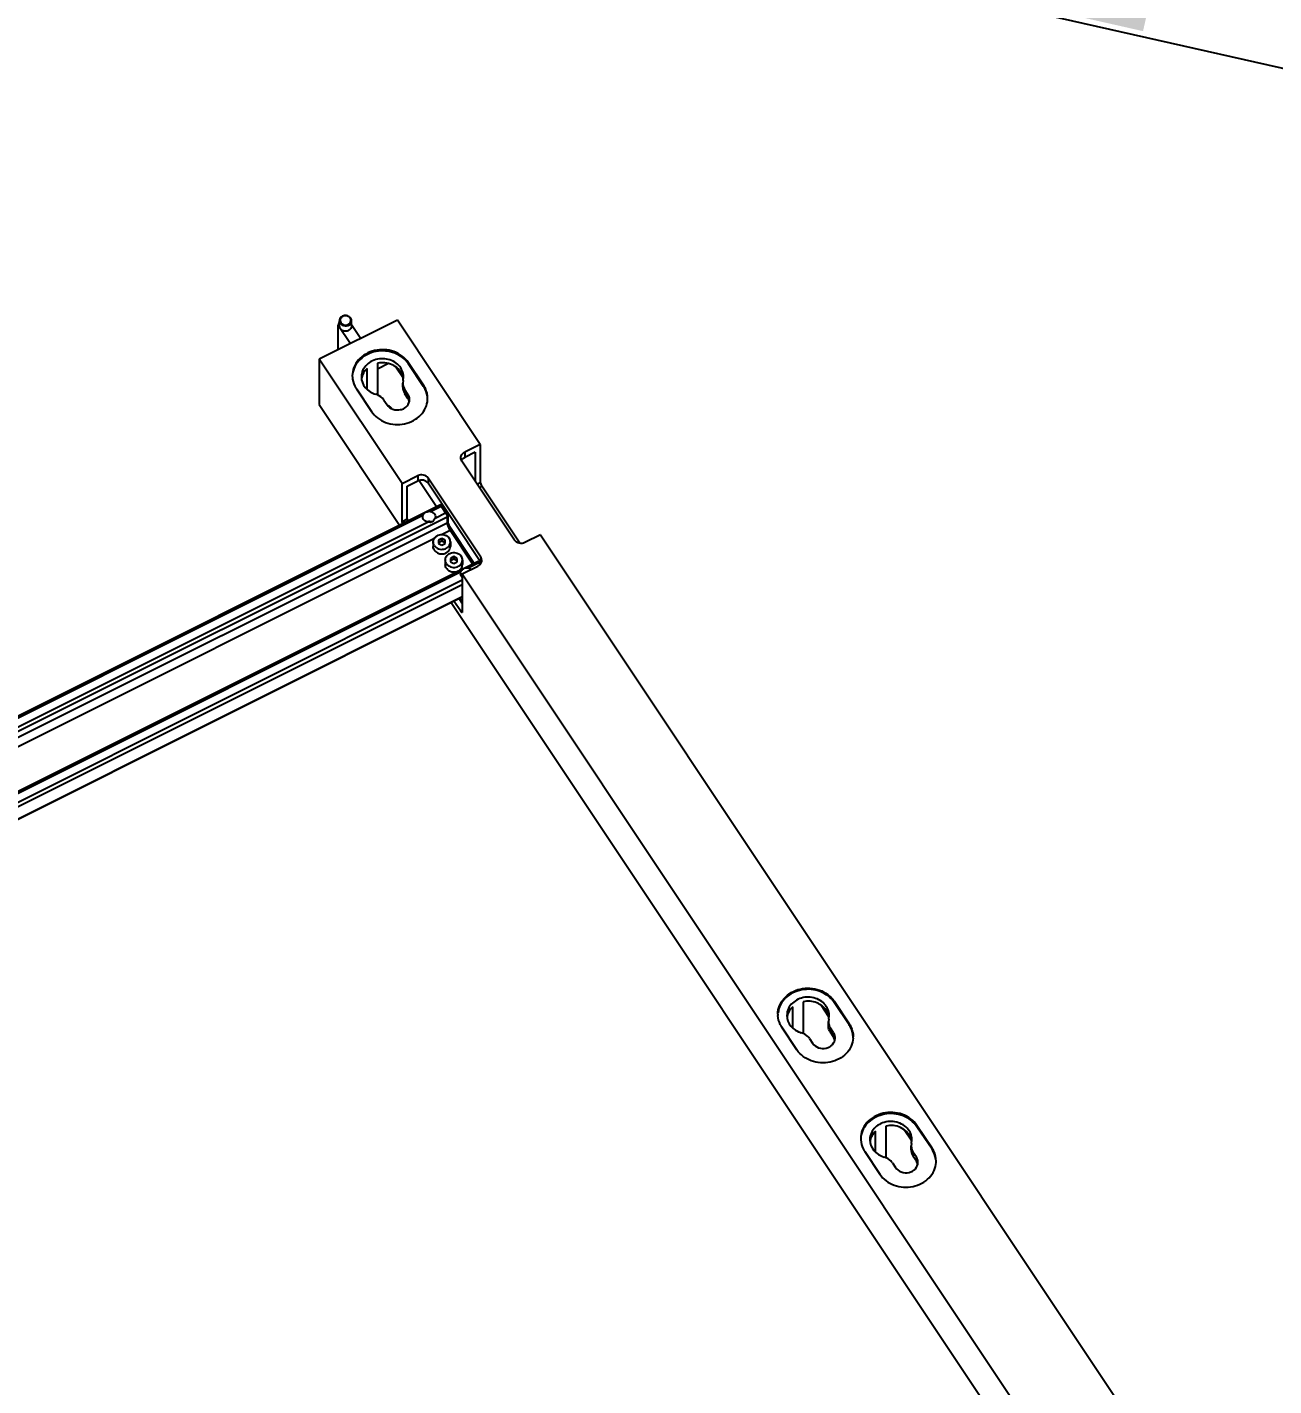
# Model space of a CAD drawing. Header units: millimetres. Extents: x 1409 to 26878, y 589 to 5187.
# Drawn here: x 12048.9 to 12255.8, y 1176.3 to 1401.8 of the extents above; entities that cross this region are included whole.
import ezdxf

# ---------------------------------------------------------------- set-up
doc = ezdxf.new("R2010")
doc.units = ezdxf.units.MM
doc.layers.add('02___PRT_ALL_AXES', color=7, linetype='Continuous')
doc.styles.get("Standard").update_dxf_attribs({"font": 'arial.ttf'})
doc.dimstyles.new('ISO-25', dxfattribs={"dimtxt": 50, "dimasz": 50, "dimexe": 1.25, "dimexo": 0.625, "dimtad": 1, "dimtxsty": 'Standard', "dimcen": 2.5, "dimadec": 0, "dimazin": 0, "dimtfac": 1, "dimtmove": 0, "dimatfit": 3, "dimfxl": 1, "dimarcsym": 0})

# ---------------------------------------------------------------- blocks, each defined once
blk = doc.blocks.new('*D66')
at = {"color": 0, "lineweight": -2, "transparency": 16777216}
for p, q in [((11954.53, 1463.33), (11905.76, 1474.36)), ((12003.29, 1452.31), (12011.1, 1450.54)), ((12422.23, 1357.59), (12059.87, 1439.52))]:
    blk.add_line(p, q, dxfattribs=at)
at = {"color": 0, "transparency": 16777216}
for points in [[(11956.36, 1471.46), (11952.69, 1455.21), (12003.29, 1452.31)], [(12061.7, 1447.65), (12058.03, 1431.39), (12011.1, 1450.54)]]:
    blk.add_solid(points, dxfattribs=at)
at = {"layer": 'Defpoints', "color": 0, "transparency": 16777216}
for p in [(12003.29, 1452.31), (12011.1, 1450.54)]:
    blk.add_point(p, dxfattribs=at)
at = {"color": 0, "transparency": 16777216, "insert": (12272.82, 1425.7), "char_height": 50, "attachment_point": 5, "rotation": 347.2603}
blk.add_mtext('∅8 [∅3/8"]', dxfattribs=at)

msp = doc.modelspace()

# ---------------------------------------------------------------- linework, layer by layer
at = {"color": 7, "linetype": 'Continuous'}
for p, q in [((12124.0949, 1332.5385), (12110.3449, 1353.1635)), ((12097.3545, 1346.6683), (12097.3545, 1339.1683)), ((12111.1045, 1326.0433), (12097.3545, 1346.6683)), ((12107.0387, 1345.9895), (12107.0387, 1340.7171)), ((12108.8675, 1345.9248), (12107.0387, 1345.0104)), ((12112.1798, 1346.0809), (12112.1798, 1345.8809)), ((12114.6798, 1342.3309), (12112.1798, 1346.0809)), ((12114.6798, 1342.1309), (12112.1798, 1345.8809)), ((12105.3066, 1341.6925), (12105.3066, 1345.1234)), ((12111.3207, 1343.4677), (12110.0537, 1345.3682)), ((12111.2806, 1343.1163), (12111.3491, 1343.7159)), ((12103.5196, 1341.7508), (12106.0196, 1338.0008)), ((12111.2806, 1343.1163), (12111.2312, 1342.688)), ((12111.2312, 1342.013), (12111.2312, 1342.688)), ((12111.5661, 1341.6054), (12111.5661, 1340.9304)), ((12112.0818, 1340.8319), (12111.5661, 1341.6054)), ((12114.6798, 1342.3309), (12114.6798, 1342.1309)), ((12097.3545, 1339.1683), (12110.7, 1319.15)), ((12108.102, 1339.8734), (12108.6177, 1339.0998)), ((12112.0818, 1340.1569), (12111.5661, 1340.9304)), ((12112.0818, 1340.8319), (12112.0818, 1340.1569)), ((12124.0949, 1332.5385), (12121.4968, 1331.2394)), ((12124.0949, 1332.5385), (12124.0949, 1326.2135)), ((12121.4968, 1331.2394), (12121.4968, 1330.3644)), ((12123.2289, 1331.2305), (12121.4968, 1330.3644)), ((12123.2289, 1331.2305), (12123.2289, 1326.4763)), ((12129.7893, 1316.6357), (12121.0393, 1329.7607)), ((12111.1045, 1326.0433), (12113.7026, 1327.3423)), ((12111.1045, 1319.7183), (12111.1045, 1326.0433)), ((12111.9706, 1325.6013), (12113.7026, 1326.4673)), ((12111.9706, 1320.1513), (12111.9706, 1325.6013)), ((12113.7026, 1327.3423), (12113.7026, 1326.4673)), ((12113.9463, 1326.539), (12116.8292, 1322.2146)), ((12115.4101, 1326.9461), (12115.4101, 1326.0711)), ((12124.1601, 1313.8211), (12115.4101, 1326.9461)), ((12124.1601, 1312.9461), (12115.4101, 1326.0711)), ((12123.5768, 1325.9544), (12124.0949, 1326.2135)), ((12123.9518, 1325.3919), (12124.3449, 1325.5885)), ((12130.6537, 1316.1253), (12124.3449, 1325.5885)), ((11878.2416, 1202.9208), (12117.3606, 1322.4803)), ((12115.839, 1321.4105), (12117.5842, 1322.2831)), ((12116.589, 1320.2855), (12118.3342, 1321.1581)), ((12117.3606, 1322.4803), (12117.397, 1322.4796)), ((12117.7071, 1322.3646), (12117.397, 1322.4796)), ((12117.5842, 1322.2831), (12118.3342, 1321.1581)), ((12117.8007, 1322.2664), (12117.5842, 1322.2831)), ((12117.7071, 1322.3646), (12117.7382, 1322.3433)), ((12117.8007, 1322.2664), (12118.5507, 1321.1414)), ((12118.5507, 1321.1414), (12118.3342, 1321.1581)), ((12118.3342, 1321.1581), (12118.4298, 1320.9956)), ((12118.5507, 1321.1414), (12118.6132, 1321.0309)), ((11879.5211, 1201.0016), (12118.5842, 1320.5331)), ((11880.0211, 1200.2516), (12118.5842, 1319.5331)), ((12111.1045, 1319.7183), (12111.9706, 1320.1513)), ((12112.066, 1319.8331), (12112.042, 1319.8691)), ((12118.6757, 1320.8289), (12118.5842, 1320.5331)), ((12118.5842, 1320.5331), (12118.5842, 1319.5331)), ((12118.6757, 1319.8289), (12118.5842, 1319.5331)), ((12118.6132, 1321.0309), (12118.659, 1320.9164)), ((12118.6757, 1320.8289), (12118.6757, 1319.8289)), ((12118.82, 1319.2284), (12123.0792, 1312.8396)), ((11880.7711, 1199.1266), (12116.4991, 1316.9906)), ((12117.7026, 1316.9009), (12117.144, 1316.6216)), ((12117.144, 1316.6216), (12117.144, 1316.063)), ((12117.6561, 1317.5691), (12119.0842, 1318.2831)), ((12117.7026, 1316.9009), (12117.7026, 1316.5009)), ((12118.2612, 1316.6216), (12117.7026, 1316.9009)), ((12118.2612, 1316.063), (12118.2612, 1316.6216)), ((12119.0842, 1318.2831), (12122.8047, 1312.7024)), ((12119.3007, 1318.2664), (12119.0842, 1318.2831)), ((12119.3007, 1318.2664), (12122.9587, 1312.7794)), ((12134.0949, 1317.5385), (12131.4968, 1316.2394)), ((12134.0949, 1317.5385), (12253.4699, 1138.476)), ((12117.7026, 1316.5009), (12117.144, 1316.2216)), ((12117.144, 1316.063), (12117.7026, 1315.7837)), ((12118.2612, 1316.2216), (12117.7026, 1316.5009)), ((12117.7026, 1315.7837), (12118.2612, 1316.063)), ((11884.5676, 1193.5838), (12123.6106, 1313.1053)), ((12119.7026, 1313.9009), (12119.144, 1313.6216)), ((12119.144, 1313.6216), (12119.144, 1313.063)), ((12119.7026, 1313.5009), (12119.144, 1313.2216)), ((12119.144, 1313.063), (12119.7026, 1312.7837)), ((12119.7026, 1313.9009), (12119.7026, 1313.5009)), ((12120.2612, 1313.6216), (12119.7026, 1313.9009)), ((12120.2612, 1313.2216), (12119.7026, 1313.5009)), ((12119.7026, 1312.7837), (12120.2612, 1313.063)), ((12120.2612, 1313.063), (12120.2612, 1313.6216)), ((12121.1045, 1311.0433), (12123.7026, 1312.3423)), ((12122.089, 1312.0355), (12123.8342, 1312.9081)), ((12123.6106, 1313.1053), (12123.647, 1313.1046)), ((12123.9571, 1312.9896), (12123.647, 1313.1046)), ((12123.8342, 1312.9081), (12124.0548, 1312.5771)), ((12124.0507, 1312.8914), (12123.8342, 1312.9081)), ((12123.9571, 1312.9896), (12123.9882, 1312.9683)), ((12124.0507, 1312.8914), (12124.1438, 1312.7517)), ((12124.1601, 1313.8211), (12124.1601, 1312.9461)), ((12121.1045, 1311.0433), (12121.1045, 1304.7183)), ((12121.1045, 1311.0433), (12240.4795, 1131.9808)), ((11889.4517, 1193.4669), (12121.1045, 1309.2933)), ((11890.4517, 1191.9669), (12121.1045, 1307.2933)), ((11890.4812, 1191.9226), (12121.1045, 1307.2343)), ((12119.259, 1306.3115), (12240.075, 1125.0875)), ((12120.8545, 1304.8433), (12119.7215, 1306.5428)), ((12121.1045, 1306.2003), (12120.5876, 1306.9758)), ((12121.1045, 1306.2753), (12120.6251, 1306.9945)), ((12121.1045, 1304.9683), (12120.8545, 1304.8433)), ((12121.1045, 1304.7183), (12121.0781, 1304.6461)), ((12177.6637, 1240.052), (12177.6637, 1234.7796)), ((12182.8048, 1240.1434), (12182.8048, 1239.9434)), ((12182.8048, 1240.1434), (12185.3048, 1236.3934)), ((12185.3048, 1236.1934), (12182.8048, 1239.9434)), ((12175.9316, 1235.755), (12175.9316, 1239.1859)), ((12181.9246, 1237.5619), (12180.6919, 1239.411)), ((12181.9056, 1237.1788), (12181.9741, 1237.7784)), ((12176.6446, 1232.0633), (12174.1446, 1235.8133)), ((12181.9056, 1237.1788), (12181.8562, 1236.7505)), ((12181.8562, 1236.0755), (12181.8562, 1236.7505)), ((12182.1911, 1235.6679), (12182.1911, 1234.9929)), ((12182.7068, 1234.8944), (12182.1911, 1235.6679)), ((12185.3048, 1236.3934), (12185.3048, 1236.1934)), ((12178.727, 1233.9359), (12179.2427, 1233.1623)), ((12182.7068, 1234.2194), (12182.1911, 1234.9929)), ((12182.7068, 1234.8944), (12182.7068, 1234.2194)), ((12189.6816, 1215.13), (12189.6816, 1218.5609)), ((12191.4137, 1219.427), (12191.4137, 1214.1546)), ((12195.6957, 1216.9052), (12194.4286, 1218.8058)), ((12196.5548, 1219.5184), (12196.5548, 1219.3184)), ((12199.0548, 1215.7684), (12196.5548, 1219.5184)), ((12199.0548, 1215.5684), (12196.5548, 1219.3184)), ((12187.8946, 1215.1883), (12190.3946, 1211.4383)), ((12195.6556, 1216.5538), (12195.6062, 1216.1255)), ((12195.6062, 1215.4505), (12195.6062, 1216.1255)), ((12195.6556, 1216.5538), (12195.7241, 1217.1534)), ((12199.0548, 1215.7684), (12199.0548, 1215.5684)), ((12192.477, 1213.3109), (12192.9927, 1212.5373)), ((12195.9411, 1215.0429), (12195.9411, 1214.3679)), ((12196.4568, 1214.2694), (12195.9411, 1215.0429)), ((12196.4568, 1213.5944), (12195.9411, 1214.3679)), ((12196.4568, 1214.2694), (12196.4568, 1213.5944))]:
    msp.add_line(p, q, dxfattribs=at)
for centre, radius, start, end in [((12101.6687, 1353.2226), 0.8865, 228.262374, 239.402234), ((12106.6013, 1343.9161), 3.7515, 180.003267, 183.016924), ((12108.6102, 1343.0149), 2.7427, 14.275382, 24.388681), ((12108.6887, 1343.0363), 2.6613, 7.75745, 14.245002), ((12107.0019, 1343.0386), 2.6522, 167.802001, 171.30641), ((12110.7162, 1339.2461), 1.6414, 23.795461, 33.70389), ((12110.7804, 1339.2741), 1.5715, 13.076667, 23.804619), ((12110.8428, 1339.9656), 1.507, 0.011071, 11.524019), ((12111.6104, 1340.1657), 3.7393, 356.844115, 0.002678), ((12115.5761, 1318.828), 0.8513, 92.515567, 105.970739), ((12115.5776, 1318.8133), 0.8661, 84.789781, 92.569345), ((12123.3103, 1320.8989), 4.7967, 201.867417, 207.655197), ((12123.1909, 1320.8254), 4.6569, 207.536498, 211.883991), ((12122.5244, 1320.4136), 3.8734, 211.919825, 213.667596), ((12123.3054, 1312.3762), 1.0274, 27.733224, 33.692943), ((12177.2263, 1237.9786), 3.7516, 180.003287, 183.016956), ((12179.3254, 1237.1015), 2.6494, 8.889045, 14.040323), ((12183.7293, 1236.0748), 1.8731, 179.980062, 182.732276), ((12181.3412, 1233.3086), 1.6414, 23.795461, 33.70389), ((12181.4054, 1233.3366), 1.5715, 13.076667, 23.804619), ((12181.4678, 1234.0281), 1.507, 0.011071, 11.524019), ((12182.2354, 1234.2282), 3.7394, 356.835615, 0.002692), ((12192.9851, 1216.4523), 2.7428, 14.274516, 24.412006), ((12190.9763, 1217.3536), 3.7515, 180.003267, 183.016924), ((12191.3768, 1216.4762), 2.6521, 167.82109, 171.30069), ((12193.0639, 1216.4738), 2.6612, 7.76976, 14.243814), ((12195.0912, 1212.6836), 1.6414, 23.795461, 33.70389), ((12195.1554, 1212.7116), 1.5715, 13.076667, 23.804619), ((12195.2178, 1213.4031), 1.507, 0.011071, 11.524019), ((12195.9854, 1213.6032), 3.7393, 356.844115, 0.002678)]:
    msp.add_arc(centre, radius, start, end, dxfattribs=at)
for points in [[(12100.7938, 1353.3697), (12100.7492, 1353.2714), (12100.7247, 1353.1613), (12100.7247, 1353.0534)], [(12100.7247, 1353.0534), (12100.7247, 1352.9023), (12100.7749, 1352.7461), (12100.8587, 1352.6204)], [(12100.8273, 1353.045), (12100.8375, 1352.9282), (12100.8803, 1352.8112), (12100.9453, 1352.7137)], [(12100.9453, 1352.7137), (12100.9828, 1352.6575), (12101.0282, 1352.6061), (12101.0786, 1352.5611)], [(12101.859, 1353.8741), (12101.7267, 1353.8913), (12101.5884, 1353.8826), (12101.4595, 1353.8482)], [(12102.2883, 1353.7688), (12102.1628, 1353.8431), (12102.0186, 1353.8908), (12101.874, 1353.9097)], [(12102.5907, 1353.4864), (12102.5142, 1353.6011), (12102.407, 1353.6985), (12102.2883, 1353.7688)], [(12102.6222, 1353.1618), (12102.6119, 1353.2786), (12102.5692, 1353.3955), (12102.5041, 1353.4931)], [(12102.5626, 1352.8187), (12102.6105, 1352.9244), (12102.6324, 1353.0462), (12102.6222, 1353.1618)], [(12102.7247, 1353.0534), (12102.7248, 1353.2045), (12102.6746, 1353.3607), (12102.5907, 1353.4864)], [(12102.6556, 1352.7371), (12102.7002, 1352.8354), (12102.7247, 1352.9455), (12102.7247, 1353.0534)], [(12100.8587, 1352.6204), (12100.896, 1352.5644), (12100.9404, 1352.5128), (12100.9894, 1352.4668)], [(12104.6151, 1344.8736), (12104.4446, 1344.5163), (12104.3496, 1344.1118), (12104.3498, 1343.7159)], [(12104.7314, 1344.4172), (12104.5826, 1344.1647), (12104.4715, 1343.8855), (12104.4096, 1343.599)], [(12105.3066, 1345.1234), (12105.0827, 1344.9184), (12104.8854, 1344.6789), (12104.7314, 1344.4172)], [(12111.2312, 1342.688), (12111.2311, 1342.4775), (12111.2677, 1342.2643), (12111.3367, 1342.0655)], [(12111.2312, 1342.013), (12111.2311, 1341.809), (12111.2655, 1341.6024), (12111.3304, 1341.409)], [(12111.3304, 1341.409), (12111.387, 1341.2405), (12111.4674, 1341.0784), (12111.5661, 1340.9304)], [(12111.3367, 1342.0655), (12111.3929, 1341.9036), (12111.471, 1341.748), (12111.5661, 1341.6054)], [(12112.3193, 1340.2666), (12112.2785, 1340.4669), (12112.1951, 1340.6618), (12112.0818, 1340.8319)], [(12121.0393, 1329.7607), (12120.9345, 1329.9178), (12120.8718, 1330.1131), (12120.8719, 1330.3019)], [(12121.1301, 1330.0859), (12121.232, 1330.2008), (12121.3596, 1330.2958), (12121.4968, 1330.3644)], [(12120.9798, 1329.8669), (12121.0203, 1329.9457), (12121.0714, 1330.0197), (12121.1301, 1330.0859)], [(12117.4885, 1322.4076), (12117.5239, 1322.3691), (12117.5551, 1322.3266), (12117.5842, 1322.2831)], [(12117.7382, 1322.3433), (12117.7625, 1322.3209), (12117.7824, 1322.2939), (12117.8007, 1322.2664)], [(12118.5651, 1320.6573), (12118.5755, 1320.6167), (12118.5842, 1320.575), (12118.5842, 1320.5331)], [(12118.659, 1320.9164), (12118.6677, 1320.888), (12118.6757, 1320.8586), (12118.6757, 1320.8289)], [(12118.8929, 1318.608), (12118.9511, 1318.4966), (12119.0145, 1318.3877), (12119.0842, 1318.2831)], [(12123.7026, 1312.3423), (12123.8194, 1312.4007), (12123.9287, 1312.4779), (12124.0212, 1312.5699)], [(12123.7385, 1313.0326), (12123.7739, 1312.9941), (12123.8051, 1312.9516), (12123.8342, 1312.9081)], [(12123.9882, 1312.9683), (12124.0125, 1312.9459), (12124.0324, 1312.9189), (12124.0507, 1312.8914)], [(12124.0212, 1312.5699), (12124.1404, 1312.6885), (12124.2353, 1312.8391), (12124.285, 1312.9996)], [(12124.3276, 1313.2798), (12124.3277, 1313.4687), (12124.2649, 1313.6639), (12124.1601, 1313.8211)], [(12124.285, 1312.9996), (12124.3129, 1313.0899), (12124.3276, 1313.1854), (12124.3276, 1313.2798)], [(12175.2401, 1238.9361), (12175.0696, 1238.5788), (12174.9746, 1238.1743), (12174.9748, 1237.7784)], [(12175.2837, 1238.3485), (12175.1433, 1238.079), (12175.0457, 1237.7821), (12175.002, 1237.4814)], [(12175.9316, 1239.1859), (12175.6714, 1238.9476), (12175.4467, 1238.6616), (12175.2837, 1238.3485)], [(12181.8956, 1237.7443), (12181.8319, 1237.9991), (12181.7295, 1238.2467), (12181.5968, 1238.4733)], [(12181.8562, 1236.7505), (12181.8561, 1236.54), (12181.8927, 1236.3268), (12181.9617, 1236.128)], [(12182.1911, 1234.9929), (12181.9975, 1235.2833), (12181.875, 1235.637), (12181.8583, 1235.9855)], [(12181.9617, 1236.128), (12182.0179, 1235.9661), (12182.096, 1235.8105), (12182.1911, 1235.6679)], [(12182.9443, 1234.3291), (12182.9035, 1234.5294), (12182.8201, 1234.7243), (12182.7068, 1234.8944)], [(12188.9901, 1218.3111), (12188.8196, 1217.9538), (12188.7246, 1217.5493), (12188.7248, 1217.1534)], [(12189.1059, 1217.8539), (12188.9573, 1217.6013), (12188.8462, 1217.3221), (12188.7844, 1217.0357)], [(12189.6816, 1218.5609), (12189.4575, 1218.3557), (12189.26, 1218.1159), (12189.1059, 1217.8539)], [(12195.6062, 1216.1255), (12195.6061, 1215.915), (12195.6427, 1215.7018), (12195.7117, 1215.503)], [(12195.6062, 1215.4505), (12195.6061, 1215.2465), (12195.6405, 1215.0399), (12195.7054, 1214.8465)], [(12195.7117, 1215.503), (12195.7679, 1215.3411), (12195.846, 1215.1855), (12195.9411, 1215.0429)], [(12195.7054, 1214.8465), (12195.762, 1214.678), (12195.8424, 1214.5159), (12195.9411, 1214.3679)], [(12196.6943, 1213.7041), (12196.6535, 1213.9044), (12196.5701, 1214.0993), (12196.4568, 1214.2694)]]:
    msp.add_open_spline(points, degree=3, dxfattribs=at)
for points, knots in [([(12101.874, 1353.9097), (12101.6566, 1353.938), (12101.2107, 1353.8742), (12100.878, 1353.5553), (12100.7938, 1353.3697)], [0, 0, 0, 0, 0.51828629, 1, 1, 1, 1]), ([(12101.4595, 1353.8482), (12101.2766, 1353.7994), (12100.9379, 1353.6014), (12100.8121, 1353.2178), (12100.8273, 1353.045)], [0, 0, 0, 0, 0.52165581, 1, 1, 1, 1]), ([(12100.9894, 1352.4668), (12101.2218, 1352.2483), (12101.9158, 1352.0468), (12102.5292, 1352.4583), (12102.6556, 1352.7371)], [0, 0, 0, 0, 0.51034613, 1, 1, 1, 1]), ([(12101.2175, 1352.4595), (12101.441, 1352.3272), (12101.9988, 1352.2476), (12102.4614, 1352.5957), (12102.5626, 1352.8187)], [0, 0, 0, 0, 0.51466305, 1, 1, 1, 1]), ([(12102.5041, 1353.4931), (12102.4002, 1353.6489), (12102.1728, 1353.8094), (12101.925, 1353.8655), (12101.859, 1353.8741)], [0, 0, 0, 0, 0.73782431, 1, 1, 1, 1]), ([(12112.1798, 1346.0809), (12111.6187, 1346.9226), (12109.7999, 1348.2411), (12107.0457, 1348.3683), (12105.0514, 1347.597), (12103.8353, 1346.626), (12103.0372, 1345.3568), (12102.8497, 1344.3882), (12102.8497, 1343.9159)], [0, 0, 0, 0, 0.24770621, 0.5099451, 0.64004793, 0.76500504, 0.88434469, 1, 1, 1, 1]), ([(12112.1798, 1345.8809), (12111.6414, 1346.6886), (12109.9218, 1347.972), (12107.2906, 1348.1819), (12105.3344, 1347.5401), (12104.0967, 1346.6843), (12103.2177, 1345.5314), (12102.9322, 1344.6218), (12102.8771, 1344.1685)], [0, 0, 0, 0, 0.24653851, 0.50779566, 0.63809011, 0.76380072, 0.88403199, 1, 1, 1, 1]), ([(12111.3495, 1343.7159), (12111.3496, 1344.0633), (12111.2038, 1344.7772), (12110.3736, 1346.0234), (12108.5379, 1346.9237), (12106.1592, 1346.6419), (12104.9296, 1345.5326), (12104.6151, 1344.8736)], [0, 0, 0, 0, 0.11655664, 0.23706959, 0.49198153, 0.75502911, 1, 1, 1, 1]), ([(12111.1082, 1344.1474), (12110.7953, 1344.8382), (12109.5185, 1346.0064), (12107.8373, 1346.1542), (12107.0387, 1345.9895)], [0, 0, 0, 0, 0.48186372, 1, 1, 1, 1]), ([(12102.8549, 1343.7186), (12102.8822, 1343.2002), (12103.071, 1342.5021), (12103.421, 1341.8987), (12103.5196, 1341.7508)], [0, 0, 0, 0, 0.74491588, 1, 1, 1, 1]), ([(12104.3498, 1343.7159), (12104.3499, 1343.0868), (12104.8716, 1341.7485), (12106.0781, 1341.034), (12106.7339, 1340.8429)], [0, 0, 0, 0, 0.47944173, 1, 1, 1, 1]), ([(12115.3497, 1340.1659), (12115.3497, 1340.7328), (12115.1666, 1341.5075), (12114.7878, 1342.169), (12114.6798, 1342.3309)], [0, 0, 0, 0, 0.74445986, 1, 1, 1, 1]), ([(12115.3445, 1340.1637), (12115.3171, 1340.6821), (12115.1281, 1341.3798), (12114.7784, 1341.9831), (12114.6798, 1342.1309)], [0, 0, 0, 0, 0.74504725, 1, 1, 1, 1]), ([(12106.0196, 1338.0008), (12106.5704, 1337.1746), (12108.3439, 1335.8719), (12111.0425, 1335.7061), (12113.0206, 1336.4178), (12114.248, 1337.3361), (12115.085, 1338.5526), (12115.3184, 1339.4955), (12115.3441, 1339.9598)], [0, 0, 0, 0, 0.24718032, 0.5089923, 0.63919567, 0.76450324, 0.88423752, 1, 1, 1, 1]), ([(12108.102, 1339.8734), (12108.0259, 1339.9875), (12107.667, 1340.4277), (12107.1451, 1340.7232), (12106.7339, 1340.8429)], [0, 0, 0, 0, 0.24261174, 1, 1, 1, 1]), ([(12108.6177, 1339.0998), (12108.8421, 1338.7632), (12109.5697, 1338.236), (12110.6714, 1338.1841), (12111.4691, 1338.4948), (12112.1006, 1338.9911), (12112.3497, 1339.5884), (12112.3497, 1339.9659)], [0, 0, 0, 0, 0.24869238, 0.51195581, 0.64256657, 0.76800981, 1, 1, 1, 1]), ([(12120.8719, 1330.3019), (12120.8719, 1330.4907), (12120.999, 1330.8881), (12121.3163, 1331.1492), (12121.4968, 1331.2394)], [0, 0, 0, 0, 0.48335922, 1, 1, 1, 1]), ([(12115.4101, 1326.9461), (12115.2416, 1327.1988), (12114.6587, 1327.566), (12113.9872, 1327.4846), (12113.7026, 1327.3423)], [0, 0, 0, 0, 0.48838259, 1, 1, 1, 1]), ([(12115.4101, 1326.0711), (12115.2416, 1326.3238), (12114.6587, 1326.691), (12113.9872, 1326.6096), (12113.7026, 1326.4673)], [0, 0, 0, 0, 0.48838259, 1, 1, 1, 1]), ([(12124.0949, 1326.2135), (12124.0949, 1326.1149), (12124.1742, 1325.8956), (12124.2743, 1325.6944), (12124.3449, 1325.5885)], [0, 0, 0, 0, 0.43654035, 1, 1, 1, 1]), ([(12117.397, 1322.4796), (12117.404, 1322.477), (12117.4388, 1322.4589), (12117.4671, 1322.4308), (12117.4885, 1322.4076)], [0, 0, 0, 0, 0.18980371, 1, 1, 1, 1]), ([(12111.1908, 1319.3998), (12111.1778, 1319.4307), (12111.1386, 1319.5332), (12111.1045, 1319.6416), (12111.1045, 1319.7183)], [0, 0, 0, 0, 0.30405235, 1, 1, 1, 1]), ([(12111.9706, 1320.1513), (12111.9706, 1320.1329), (12111.9809, 1320.0357), (12112.0129, 1319.9424), (12112.042, 1319.8691)], [0, 0, 0, 0, 0.18933976, 1, 1, 1, 1]), ([(12115.1787, 1319.6989), (12115.2061, 1319.7093), (12115.3184, 1319.7465), (12115.4365, 1319.7656), (12115.5253, 1319.7697)], [0, 0, 0, 0, 0.24831997, 1, 1, 1, 1]), ([(12115.5253, 1319.7697), (12115.6129, 1319.7736), (12115.7885, 1319.7617), (12115.9567, 1319.7099), (12116.0358, 1319.6746)], [0, 0, 0, 0, 0.50340501, 1, 1, 1, 1]), ([(12115.6562, 1319.6758), (12115.6754, 1319.674), (12115.751, 1319.6646), (12115.8254, 1319.6449), (12115.8787, 1319.6247)], [0, 0, 0, 0, 0.2519309, 1, 1, 1, 1]), ([(12118.4298, 1320.9956), (12118.445, 1320.9666), (12118.4984, 1320.8575), (12118.5432, 1320.7434), (12118.5651, 1320.6573)], [0, 0, 0, 0, 0.26880649, 1, 1, 1, 1]), ([(12118.5842, 1319.5331), (12118.5842, 1319.3954), (12118.6765, 1319.0744), (12118.8054, 1318.7755), (12118.8929, 1318.608)], [0, 0, 0, 0, 0.42144496, 1, 1, 1, 1]), ([(12118.6757, 1319.8289), (12118.6757, 1319.807), (12118.6813, 1319.7022), (12118.7027, 1319.5988), (12118.7232, 1319.5184)], [0, 0, 0, 0, 0.20861436, 1, 1, 1, 1]), ([(12118.7232, 1319.5184), (12118.7313, 1319.4866), (12118.7697, 1319.3491), (12118.8179, 1319.2144), (12118.8587, 1319.1123)], [0, 0, 0, 0, 0.22988505, 1, 1, 1, 1]), ([(12131.4968, 1316.2394), (12131.2122, 1316.0971), (12130.5407, 1316.0158), (12129.9578, 1316.3829), (12129.7893, 1316.6357)], [0, 0, 0, 0, 0.51161741, 1, 1, 1, 1]), ([(12123.647, 1313.1046), (12123.654, 1313.102), (12123.6888, 1313.0839), (12123.7171, 1313.0558), (12123.7385, 1313.0326)], [0, 0, 0, 0, 0.18980371, 1, 1, 1, 1]), ([(12121.0781, 1304.6461), (12121.0486, 1304.631), (12120.9431, 1304.7135), (12120.8928, 1304.7859), (12120.8545, 1304.8433)], [0, 0, 0, 0, 0.32450668, 1, 1, 1, 1]), ([(12173.4747, 1237.9784), (12173.4747, 1238.4507), (12173.6622, 1239.4193), (12174.4603, 1240.6885), (12175.6764, 1241.6595), (12177.6707, 1242.4308), (12180.4249, 1242.3035), (12182.2437, 1240.9851), (12182.8048, 1240.1434)], [0, 0, 0, 0, 0.11565564, 0.23499568, 0.35995321, 0.49005656, 0.75229482, 1, 1, 1, 1]), ([(12182.8048, 1239.9434), (12182.2664, 1240.7511), (12180.5468, 1242.0345), (12177.9156, 1242.2444), (12175.9594, 1241.6026), (12174.7217, 1240.7468), (12173.8427, 1239.5939), (12173.5572, 1238.6843), (12173.5021, 1238.231)], [0, 0, 0, 0, 0.24653851, 0.50779566, 0.63809011, 0.76380072, 0.88403199, 1, 1, 1, 1]), ([(12181.9745, 1237.7784), (12181.9746, 1238.1258), (12181.8288, 1238.8397), (12180.9986, 1240.0859), (12179.1629, 1240.9862), (12176.7842, 1240.7044), (12175.5546, 1239.5951), (12175.2401, 1238.9361)], [0, 0, 0, 0, 0.11655664, 0.23706959, 0.49198153, 0.75502911, 1, 1, 1, 1]), ([(12181.5968, 1238.4733), (12181.2346, 1239.0923), (12179.981, 1240.0932), (12178.4117, 1240.2063), (12177.6637, 1240.052)], [0, 0, 0, 0, 0.48425247, 1, 1, 1, 1]), ([(12174.1446, 1235.8133), (12174.046, 1235.9612), (12173.696, 1236.5646), (12173.5072, 1237.2627), (12173.4799, 1237.7811)], [0, 0, 0, 0, 0.25508366, 1, 1, 1, 1]), ([(12174.9748, 1237.7784), (12174.9749, 1237.1493), (12175.4966, 1235.811), (12176.7031, 1235.0965), (12177.3589, 1234.9054)], [0, 0, 0, 0, 0.47944173, 1, 1, 1, 1]), ([(12185.3048, 1236.3934), (12185.4128, 1236.2315), (12185.7916, 1235.57), (12185.9747, 1234.7953), (12185.9747, 1234.2284)], [0, 0, 0, 0, 0.25553988, 1, 1, 1, 1]), ([(12185.9695, 1234.2262), (12185.9421, 1234.7446), (12185.7531, 1235.4423), (12185.4034, 1236.0456), (12185.3048, 1236.1934)], [0, 0, 0, 0, 0.74504725, 1, 1, 1, 1]), ([(12185.969, 1234.0218), (12185.9433, 1233.5575), (12185.7098, 1232.6146), (12184.8727, 1231.3983), (12183.6453, 1230.4801), (12181.6671, 1229.7686), (12178.9688, 1229.9345), (12177.1954, 1231.2372), (12176.6446, 1232.0633)], [0, 0, 0, 0, 0.11576306, 0.23549866, 0.36080742, 0.49101129, 0.75282248, 1, 1, 1, 1]), ([(12178.727, 1233.9359), (12178.6509, 1234.05), (12178.292, 1234.4902), (12177.7701, 1234.7857), (12177.3589, 1234.9054)], [0, 0, 0, 0, 0.24261174, 1, 1, 1, 1]), ([(12179.2427, 1233.1623), (12179.4671, 1232.8257), (12180.1947, 1232.2985), (12181.2964, 1232.2466), (12182.0941, 1232.5573), (12182.7256, 1233.0536), (12182.9747, 1233.6509), (12182.9747, 1234.0284)], [0, 0, 0, 0, 0.24869238, 0.51195581, 0.64256657, 0.76800981, 1, 1, 1, 1]), ([(12196.5548, 1219.5184), (12195.9937, 1220.3601), (12194.1749, 1221.6786), (12191.4207, 1221.8058), (12189.4264, 1221.0345), (12188.2103, 1220.0635), (12187.4122, 1218.7943), (12187.2247, 1217.8257), (12187.2247, 1217.3534)], [0, 0, 0, 0, 0.24770621, 0.5099451, 0.64004793, 0.76500504, 0.88434469, 1, 1, 1, 1]), ([(12196.5548, 1219.3184), (12196.0164, 1220.1261), (12194.2968, 1221.4095), (12191.6656, 1221.6194), (12189.7094, 1220.9776), (12188.4717, 1220.1218), (12187.5927, 1218.9689), (12187.3072, 1218.0593), (12187.2521, 1217.606)], [0, 0, 0, 0, 0.24653851, 0.50779566, 0.63809011, 0.76380072, 0.88403199, 1, 1, 1, 1]), ([(12195.7245, 1217.1534), (12195.7246, 1217.5008), (12195.5788, 1218.2147), (12194.7486, 1219.4609), (12192.9129, 1220.3612), (12190.5342, 1220.0794), (12189.3046, 1218.9701), (12188.9901, 1218.3111)], [0, 0, 0, 0, 0.11655664, 0.23706959, 0.49198153, 0.75502911, 1, 1, 1, 1]), ([(12195.4827, 1217.5859), (12195.1696, 1218.2764), (12193.8929, 1219.444), (12192.2121, 1219.5917), (12191.4137, 1219.427)], [0, 0, 0, 0, 0.48187108, 1, 1, 1, 1]), ([(12187.2299, 1217.1561), (12187.2572, 1216.6377), (12187.446, 1215.9396), (12187.796, 1215.3362), (12187.8946, 1215.1883)], [0, 0, 0, 0, 0.74491588, 1, 1, 1, 1]), ([(12188.7248, 1217.1534), (12188.7249, 1216.5243), (12189.2466, 1215.186), (12190.4531, 1214.4715), (12191.1089, 1214.2804)], [0, 0, 0, 0, 0.47944173, 1, 1, 1, 1]), ([(12199.7247, 1213.6034), (12199.7247, 1214.1703), (12199.5416, 1214.945), (12199.1628, 1215.6065), (12199.0548, 1215.7684)], [0, 0, 0, 0, 0.74445986, 1, 1, 1, 1]), ([(12199.7195, 1213.6012), (12199.6921, 1214.1196), (12199.5031, 1214.8173), (12199.1534, 1215.4206), (12199.0548, 1215.5684)], [0, 0, 0, 0, 0.74504725, 1, 1, 1, 1]), ([(12190.3946, 1211.4383), (12190.9454, 1210.6121), (12192.7189, 1209.3094), (12195.4175, 1209.1436), (12197.3956, 1209.8553), (12198.623, 1210.7736), (12199.46, 1211.9901), (12199.6934, 1212.933), (12199.7191, 1213.3973)], [0, 0, 0, 0, 0.24718032, 0.5089923, 0.63919567, 0.76450324, 0.88423752, 1, 1, 1, 1]), ([(12192.477, 1213.3109), (12192.4009, 1213.425), (12192.042, 1213.8652), (12191.5201, 1214.1607), (12191.1089, 1214.2804)], [0, 0, 0, 0, 0.24261174, 1, 1, 1, 1]), ([(12192.9927, 1212.5373), (12193.2171, 1212.2007), (12193.9447, 1211.6735), (12195.0464, 1211.6216), (12195.8441, 1211.9323), (12196.4756, 1212.4286), (12196.7247, 1213.0259), (12196.7247, 1213.4034)], [0, 0, 0, 0, 0.24869238, 0.51195581, 0.64256657, 0.76800981, 1, 1, 1, 1])]:
    msp.add_open_spline(points, degree=3, knots=knots, dxfattribs=at)
at = {"layer": '02___PRT_ALL_AXES', "color": 7, "linetype": 'Continuous'}
for p, q in [((12110.3449, 1353.1635), (12097.3545, 1346.6683)), ((12100.7247, 1352.1784), (12100.7247, 1353.0534)), ((12102.7247, 1352.1784), (12102.7247, 1353.0534)), ((12100.4837, 1348.2329), (12100.4837, 1352.3079)), ((12100.4837, 1352.3079), (12102.5212, 1349.2516)), ((12100.8587, 1351.7454), (12100.7247, 1352.1784)), ((12102.7247, 1352.4104), (12104.2532, 1350.1176)), ((11878.3961, 1202.6891), (12114.5662, 1320.7741)), ((11879.1461, 1201.5641), (12115.3162, 1319.6491)), ((12114.5276, 1320.5298), (12114.5662, 1320.7741)), ((12116.6276, 1320.5298), (12116.589, 1320.2855)), ((12116.2826, 1316.3423), (12116.2826, 1315.5923)), ((12119.1226, 1316.3423), (12119.1226, 1315.5923)), ((12118.2826, 1313.3423), (12118.2826, 1312.5923)), ((12121.1226, 1313.3423), (12121.1226, 1312.5923)), ((11884.8857, 1193.4339), (12120.8162, 1311.3991)), ((11889.0767, 1194.0294), (12121.1045, 1310.0433)), ((12120.7776, 1311.1548), (12120.8162, 1311.3991))]:
    msp.add_line(p, q, dxfattribs=at)
for centre, radius, start, end in [((12101.53, 1352.1281), 1.0668, 140.335437, 148.304101), ((12108.0249, 1337.2133), 1.89, 42.425977, 54.018742), ((12121.5695, 1311.155), 0.7919, 180.01338, 191.500579)]:
    msp.add_arc(centre, radius, start, end, dxfattribs=at)
for points in [[(12100.6223, 1352.6886), (12100.5514, 1352.5737), (12100.5023, 1352.4416), (12100.4837, 1352.3079)], [(12109.1353, 1338.7427), (12109.0355, 1338.8153), (12108.9283, 1338.8786), (12108.817, 1338.9319)], [(12114.6683, 1320.0752), (12114.5803, 1320.2072), (12114.5276, 1320.3712), (12114.5276, 1320.5298)], [(12116.4869, 1320.9845), (12116.5749, 1320.8525), (12116.6277, 1320.6885), (12116.6276, 1320.5298)], [(12120.9183, 1310.7002), (12120.8587, 1310.7895), (12120.8149, 1310.8919), (12120.7935, 1310.9971)], [(12121.103, 1310.4967), (12121.0324, 1310.5551), (12120.9691, 1310.6239), (12120.9183, 1310.7002)], [(12122.089, 1312.0355), (12122.2699, 1311.9952), (12122.4476, 1311.9087), (12122.5852, 1311.7844)]]:
    msp.add_open_spline(points, degree=3, dxfattribs=at)
for points, knots in [([(12102.7247, 1352.1784), (12102.725, 1351.9896), (12102.5567, 1351.5868), (12101.9868, 1351.2825), (12101.3357, 1351.3134), (12100.9709, 1351.577), (12100.8587, 1351.7454)], [0, 0, 0, 0, 0.23269856, 0.48649769, 0.75048768, 1, 1, 1, 1]), ([(12114.5662, 1320.7741), (12114.637, 1320.9939), (12115.0644, 1321.3379), (12115.5789, 1321.4684), (12115.839, 1321.4105)], [0, 0, 0, 0, 0.46426495, 1, 1, 1, 1]), ([(12115.839, 1321.4105), (12115.9058, 1321.3956), (12116.1559, 1321.3176), (12116.3796, 1321.1455), (12116.4869, 1320.9845)], [0, 0, 0, 0, 0.26130852, 1, 1, 1, 1]), ([(12115.3162, 1319.6491), (12115.2494, 1319.664), (12114.9993, 1319.7421), (12114.7756, 1319.9142), (12114.6683, 1320.0752)], [0, 0, 0, 0, 0.26130852, 1, 1, 1, 1]), ([(12116.589, 1320.2855), (12116.5106, 1320.0421), (12116.1514, 1319.5616), (12115.5725, 1319.5921), (12115.3162, 1319.6491)], [0, 0, 0, 0, 0.49339241, 1, 1, 1, 1]), ([(12116.2826, 1316.3423), (12116.2826, 1316.4094), (12116.2954, 1316.5445), (12116.3525, 1316.7409), (12116.4459, 1316.9265), (12116.6165, 1317.1549), (12116.9078, 1317.3879), (12117.3333, 1317.5522), (12117.7959, 1317.5912), (12118.2492, 1317.5009), (12118.6473, 1317.2899), (12118.8535, 1317.0755), (12118.9324, 1316.9572)], [0, 0, 0, 0, 0.05744116, 0.11538051, 0.17425145, 0.23437151, 0.35848231, 0.48770446, 0.61961021, 0.75082069, 0.87819904, 1, 1, 1, 1]), ([(12119.1226, 1316.3423), (12119.1226, 1316.4496), (12119.0892, 1316.6678), (12118.9932, 1316.866), (12118.9324, 1316.9572)], [0, 0, 0, 0, 0.49474467, 1, 1, 1, 1]), ([(12116.4729, 1315.7274), (12116.4121, 1315.8186), (12116.316, 1316.0169), (12116.2826, 1316.235), (12116.2826, 1316.3423)], [0, 0, 0, 0, 0.50525533, 1, 1, 1, 1]), ([(12116.4729, 1314.9774), (12116.4121, 1315.0686), (12116.316, 1315.2669), (12116.2826, 1315.485), (12116.2826, 1315.5923)], [0, 0, 0, 0, 0.50525533, 1, 1, 1, 1]), ([(12116.4729, 1315.7274), (12116.5517, 1315.6091), (12116.7579, 1315.3947), (12117.156, 1315.1838), (12117.6094, 1315.0934), (12118.0719, 1315.1324), (12118.4974, 1315.2968), (12118.7887, 1315.5297), (12118.9594, 1315.7581), (12119.0527, 1315.9437), (12119.1098, 1316.1402), (12119.1226, 1316.2752), (12119.1226, 1316.3423)], [0, 0, 0, 0, 0.12180096, 0.24917931, 0.38038979, 0.51229554, 0.64151769, 0.76562849, 0.82574855, 0.88461949, 0.94255884, 1, 1, 1, 1]), ([(12116.4729, 1314.9774), (12116.486, 1314.9577), (12116.5416, 1314.8794), (12116.6064, 1314.8077), (12116.6591, 1314.7583)], [0, 0, 0, 0, 0.24716996, 1, 1, 1, 1]), ([(12116.6591, 1314.7583), (12116.7569, 1314.6665), (12116.9857, 1314.5095), (12117.3825, 1314.3755), (12117.8067, 1314.3476), (12118.222, 1314.4282), (12118.5932, 1314.611), (12118.8879, 1314.8819), (12119.0783, 1315.2186), (12119.1226, 1315.4695), (12119.1226, 1315.5923)], [0, 0, 0, 0, 0.12519237, 0.25475518, 0.38646432, 0.51746271, 0.64510058, 0.76774868, 0.88543016, 1, 1, 1, 1]), ([(12118.2826, 1313.3423), (12118.2826, 1313.4094), (12118.2954, 1313.5445), (12118.3525, 1313.7409), (12118.4459, 1313.9265), (12118.6165, 1314.1549), (12118.9078, 1314.3879), (12119.3333, 1314.5522), (12119.7959, 1314.5912), (12120.2492, 1314.5009), (12120.6473, 1314.2899), (12120.8535, 1314.0755), (12120.9324, 1313.9572)], [0, 0, 0, 0, 0.05744116, 0.11538051, 0.17425145, 0.23437151, 0.35848231, 0.48770446, 0.61961021, 0.75082069, 0.87819904, 1, 1, 1, 1]), ([(12118.4729, 1312.7274), (12118.4121, 1312.8186), (12118.316, 1313.0169), (12118.2826, 1313.235), (12118.2826, 1313.3423)], [0, 0, 0, 0, 0.50525533, 1, 1, 1, 1]), ([(12118.4729, 1311.9774), (12118.4121, 1312.0686), (12118.316, 1312.2669), (12118.2826, 1312.485), (12118.2826, 1312.5923)], [0, 0, 0, 0, 0.50525533, 1, 1, 1, 1]), ([(12118.4729, 1312.7274), (12118.5517, 1312.6091), (12118.7579, 1312.3947), (12119.156, 1312.1838), (12119.6094, 1312.0934), (12120.0719, 1312.1324), (12120.4974, 1312.2968), (12120.7887, 1312.5297), (12120.9594, 1312.7581), (12121.0527, 1312.9437), (12121.1098, 1313.1402), (12121.1226, 1313.2752), (12121.1226, 1313.3423)], [0, 0, 0, 0, 0.12180096, 0.24917931, 0.38038979, 0.51229554, 0.64151769, 0.76562849, 0.82574855, 0.88461949, 0.94255884, 1, 1, 1, 1]), ([(12118.6591, 1311.7583), (12118.7569, 1311.6665), (12118.9857, 1311.5095), (12119.3825, 1311.3755), (12119.8067, 1311.3476), (12120.222, 1311.4282), (12120.5932, 1311.611), (12120.8879, 1311.8819), (12121.0783, 1312.2186), (12121.1226, 1312.4695), (12121.1226, 1312.5923)], [0, 0, 0, 0, 0.12519237, 0.25475518, 0.38646432, 0.51746271, 0.64510058, 0.76774868, 0.88543016, 1, 1, 1, 1]), ([(12120.8162, 1311.3991), (12120.887, 1311.6189), (12121.3144, 1311.9629), (12121.8289, 1312.0934), (12122.089, 1312.0355)], [0, 0, 0, 0, 0.46426495, 1, 1, 1, 1]), ([(12121.1226, 1313.3423), (12121.1226, 1313.4496), (12121.0892, 1313.6678), (12120.9932, 1313.866), (12120.9324, 1313.9572)], [0, 0, 0, 0, 0.49474467, 1, 1, 1, 1]), ([(12118.4729, 1311.9774), (12118.486, 1311.9577), (12118.5416, 1311.8794), (12118.6064, 1311.8077), (12118.6591, 1311.7583)], [0, 0, 0, 0, 0.24716996, 1, 1, 1, 1])]:
    msp.add_open_spline(points, degree=3, knots=knots, dxfattribs=at)

# ---------------------------------------------------------------- dimensions: what is measured, and where the dimension line sits
dim = msp.add_diameter_dim_2p(p1=(12003.2946, 1452.3083), p2=(12011.0976, 1450.5441), dimstyle='ISO-25')
dim.commit()
dim.dimension.update_dxf_attribs({"geometry": '*D66', "text_midpoint": (12272.8175, 1425.7042)})

doc.saveas('drawing.dxf')
